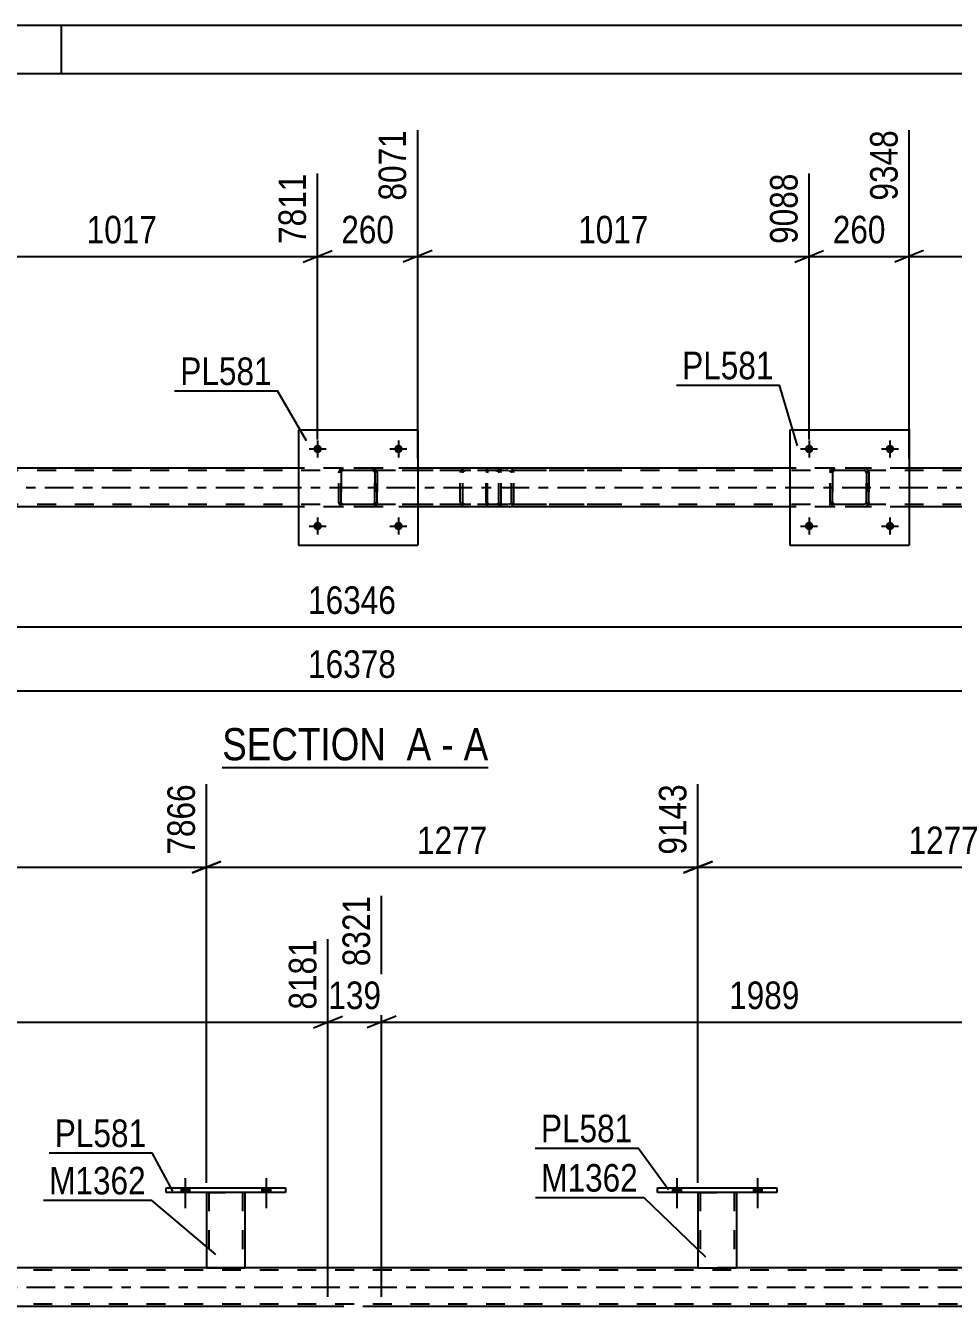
# Model space of a CAD drawing. Header units: millimetres. Extents: x 0 to 841, y 0 to 594.
# Drawn here: x 417.3 to 513.7, y 461 to 594 of the extents above; entities that cross this region are included whole.
import ezdxf

# ---------------------------------------------------------------- set-up
doc = ezdxf.new("R2010")
doc.units = ezdxf.units.MM
doc.linetypes.add('DXK_LINE_DOT2', pattern=[3.9198, 1.9599, -1.9599])
doc.linetypes.add('DXK_LINE_DOT3', pattern=[5.9187, 2.979, -0.9799, 0.9799, -0.9799])
doc.styles.add('Arial Narrow', font='ARIALN.TTF', dxfattribs={"height": 0.2})

# ---------------------------------------------------------------- blocks, each defined once
blk = doc.blocks.new('Unknown-318893565-1135')
at = {"color": 5, "linetype": 'Continuous'}
for p, q in [((841, 594), (0, 594)), ((421, 589), (421, 594)), ((836, 589), (5, 589))]:
    blk.add_line(p, q, dxfattribs=at)
blk = doc.blocks.new('Unknown-318893565-11 - 4767')
at = {"color": 6, "linetype": 'Continuous'}
blk.add_line((437.71, 516.95), (465.35, 516.95), dxfattribs=at)
at = {"color": 0, "linetype": 'Continuous'}
for points in [[(455.82, 517.7), (455.82, 521.2), (437.71, 521.2), (437.71, 517.7)], [(459.42, 517.7), (459.42, 521.2), (456.87, 521.2), (456.87, 517.7)], [(461.75, 517.7), (461.75, 521.2), (460.47, 521.2), (460.47, 517.7)], [(465.35, 517.7), (465.35, 521.2), (462.8, 521.2), (462.8, 517.7)]]:
    blk.add_wipeout(points, dxfattribs=at)
at = {"color": 7, "linetype": 'Continuous', "style": 'Arial Narrow'}
for s, p in [('SECTION ', (437.71, 517.7)), ('A', (456.87, 517.7)), ('A', (462.8, 517.7)), ('-', (460.47, 517.7))]:
    blk.add_text(s, height=3.34, dxfattribs=at).set_placement(p)
blk = doc.blocks.new('Bolt-318893565-4896 - 4767')
at = {"linetype": 'Continuous'}
for points in [[(448.06, 542.03, -1), (447.18, 542.03, -1)], [(456.46, 542.03, -1), (455.58, 542.03, -1)]]:
    blk.add_hatch(color=1, dxfattribs=at).paths.add_polyline_path(points)
at = {"color": 1, "linetype": 'Continuous'}
for p, q in [((447.62, 542.91), (447.62, 541.15)), ((456.02, 542.91), (456.02, 541.15)), ((446.74, 542.03), (448.5, 542.03)), ((455.14, 542.03), (456.9, 542.03))]:
    blk.add_line(p, q, dxfattribs=at)
blk = doc.blocks.new('Part-318893565-4787 - 4767')
at = {"color": 7, "linetype": 'DXK_LINE_DOT2'}
for p, q in [((466.19, 548.03), (451.2, 548.03)), ((466.19, 547.79), (451.2, 547.79)), ((462.48, 547.72), (462.44, 547.55)), ((462.44, 544.51), (462.44, 547.55)), ((462.48, 547.73), (462.48, 547.72)), ((462.7, 547.55), (462.72, 547.64)), ((462.7, 544.51), (462.7, 547.55)), ((462.72, 547.64), (462.77, 547.72)), ((462.95, 548.03), (462.76, 547.99)), ((462.77, 547.72), (462.86, 547.77)), ((462.86, 547.77), (462.95, 547.79)), ((466.38, 547.99), (466.19, 548.03)), ((466.19, 547.79), (466.29, 547.77)), ((466.29, 547.77), (466.37, 547.72)), ((466.37, 547.72), (466.43, 547.64)), ((466.43, 547.64), (466.44, 547.55)), ((466.44, 544.51), (466.44, 547.55)), ((466.66, 547.72), (466.66, 547.73)), ((466.7, 547.55), (466.66, 547.72)), ((466.7, 544.51), (466.7, 547.55)), ((466.19, 544.27), (451.2, 544.27)), ((462.44, 544.51), (462.46, 544.42)), ((462.46, 544.42), (462.48, 544.33)), ((462.72, 544.42), (462.7, 544.51)), ((462.77, 544.34), (462.72, 544.42)), ((462.76, 544.07), (462.95, 544.03)), ((462.86, 544.29), (462.77, 544.34)), ((462.95, 544.27), (462.86, 544.29)), ((466.29, 544.29), (466.19, 544.27)), ((466.19, 544.03), (466.38, 544.07)), ((466.37, 544.34), (466.29, 544.29)), ((466.43, 544.42), (466.37, 544.34)), ((466.44, 544.51), (466.43, 544.42)), ((466.66, 544.33), (466.68, 544.42)), ((466.68, 544.42), (466.7, 544.51)), ((466.19, 544.03), (451.2, 544.03))]:
    blk.add_line(p, q, dxfattribs=at)
for centre, start, end in [((462.93, 547.53), 110.7583, 155.68), ((466.21, 547.53), 24.32, 69.2417), ((462.93, 544.53), 204.32, 249.2417), ((466.21, 544.53), 290.7583, 335.68)]:
    blk.add_arc(centre, 0.496, start, end, dxfattribs=at)
blk = doc.blocks.new('Part-318893565-4800 - 4767')
at = {"color": 7, "linetype": 'DXK_LINE_DOT2'}
for p, q in [((465.17, 547.73), (465.15, 547.55)), ((465.15, 544.51), (465.15, 547.55)), ((465.23, 547.89), (465.17, 547.73)), ((465.32, 547.99), (465.23, 547.89)), ((465.29, 547.55), (465.3, 547.64)), ((465.29, 544.51), (465.29, 547.55)), ((465.3, 547.64), (465.33, 547.72)), ((465.42, 548.03), (465.32, 547.99)), ((465.33, 547.72), (465.37, 547.77)), ((465.37, 547.77), (465.42, 547.79)), ((477.58, 548.03), (465.42, 548.03)), ((477.58, 547.79), (465.42, 547.79)), ((466.7, 547.79), (466.7, 548.03)), ((467.71, 547.99), (467.52, 548.03)), ((467.52, 547.79), (467.61, 547.77)), ((467.61, 547.77), (467.69, 547.72)), ((467.69, 547.72), (467.75, 547.64)), ((467.75, 547.64), (467.77, 547.55)), ((467.77, 544.51), (467.77, 547.55)), ((467.98, 547.72), (467.98, 547.73)), ((468.02, 547.55), (467.98, 547.72)), ((468.02, 544.51), (468.02, 547.55)), ((465.15, 544.51), (465.17, 544.33)), ((465.17, 544.33), (465.23, 544.17)), ((465.23, 544.17), (465.32, 544.07)), ((465.3, 544.42), (465.29, 544.51)), ((465.33, 544.34), (465.3, 544.42)), ((465.32, 544.07), (465.42, 544.03)), ((465.37, 544.29), (465.33, 544.34)), ((465.42, 544.27), (465.37, 544.29)), ((477.58, 544.27), (465.42, 544.27)), ((466.7, 544.03), (466.7, 544.27)), ((467.61, 544.29), (467.52, 544.27)), ((467.52, 544.03), (467.71, 544.07)), ((467.69, 544.34), (467.61, 544.29)), ((467.75, 544.42), (467.69, 544.34)), ((467.77, 544.51), (467.75, 544.42)), ((467.98, 544.33), (468, 544.42)), ((468, 544.42), (468.02, 544.51)), ((477.58, 544.03), (465.42, 544.03))]:
    blk.add_line(p, q, dxfattribs=at)
for centre, start, end in [((467.53, 547.53), 23.8494, 68.8059), ((467.53, 544.52), 291.1941, 336.1506)]:
    blk.add_arc(centre, 0.492, start, end, dxfattribs=at)
blk = doc.blocks.new('Part-318893565-4822 - 4767')
at = {"color": 7, "linetype": 'DXK_LINE_DOT2'}
for p, q in [((449.82, 547.55), (449.86, 547.73)), ((449.86, 547.73), (449.82, 547.55)), ((449.82, 544.51), (449.82, 547.55)), ((449.82, 547.55), (449.82, 547.55)), ((449.82, 544.51), (449.82, 547.55)), ((450.06, 547.55), (450.08, 547.64)), ((450.08, 547.64), (450.06, 547.55)), ((450.06, 544.51), (450.06, 547.55)), ((450.06, 547.55), (450.06, 547.55)), ((450.06, 547.55), (450.06, 544.51)), ((450.08, 547.64), (450.13, 547.72)), ((450.13, 547.72), (450.08, 547.64)), ((450.12, 547.99), (450.3, 548.03)), ((450.3, 548.03), (450.12, 547.99)), ((450.21, 547.77), (450.13, 547.72)), ((450.3, 547.79), (450.21, 547.77)), ((453.34, 548.03), (450.3, 548.03)), ((453.34, 547.79), (450.3, 547.79)), ((453.34, 548.03), (453.52, 547.99)), ((453.52, 547.99), (453.34, 548.03)), ((453.43, 547.77), (453.34, 547.79)), ((453.43, 547.77), (453.51, 547.72)), ((453.51, 547.72), (453.56, 547.64)), ((453.56, 547.64), (453.51, 547.72)), ((453.56, 547.64), (453.58, 547.55)), ((453.58, 547.55), (453.56, 547.64)), ((453.58, 544.51), (453.58, 547.55)), ((453.58, 547.55), (453.58, 547.55)), ((453.58, 547.55), (453.58, 544.51)), ((453.78, 547.73), (453.82, 547.55)), ((453.82, 547.55), (453.78, 547.73)), ((453.82, 544.51), (453.82, 547.55)), ((453.82, 547.55), (453.82, 547.55)), ((453.82, 547.55), (453.82, 544.51)), ((449.82, 544.51), (449.82, 544.51)), ((449.86, 544.32), (449.82, 544.51)), ((449.82, 544.51), (449.86, 544.32)), ((450.06, 544.51), (450.06, 544.51)), ((450.08, 544.42), (450.06, 544.51)), ((450.06, 544.51), (450.08, 544.42)), ((450.13, 544.34), (450.08, 544.42)), ((450.08, 544.42), (450.13, 544.34)), ((450.3, 544.03), (450.12, 544.06)), ((450.12, 544.06), (450.3, 544.03)), ((450.21, 544.29), (450.13, 544.34)), ((450.3, 544.27), (450.21, 544.29)), ((453.34, 544.27), (450.3, 544.27)), ((453.43, 544.29), (453.34, 544.27)), ((453.52, 544.06), (453.34, 544.03)), ((453.34, 544.03), (453.52, 544.06)), ((453.51, 544.34), (453.43, 544.29)), ((453.56, 544.42), (453.51, 544.34)), ((453.51, 544.34), (453.56, 544.42)), ((453.58, 544.51), (453.56, 544.42)), ((453.56, 544.42), (453.58, 544.51)), ((453.58, 544.51), (453.58, 544.51)), ((453.82, 544.51), (453.78, 544.32)), ((453.78, 544.32), (453.82, 544.51)), ((453.82, 544.51), (453.82, 544.51)), ((453.34, 544.03), (450.3, 544.03))]:
    blk.add_line(p, q, dxfattribs=at)
at = {"color": 7, "linetype": 'DXK_LINE_DOT3'}
blk.add_line((451.82, 546.03), (451.82, 546.03), dxfattribs=at)
at = {"color": 7, "linetype": 'DXK_LINE_DOT2'}
for centre, start, end in [((450.3, 547.55), 112.5, 157.5), ((450.3, 547.55), 112.5, 157.5), ((453.34, 547.55), 22.5, 67.5), ((453.34, 547.55), 22.5, 67.5), ((450.3, 544.51), 202.5, 247.5), ((450.3, 544.51), 202.5, 247.5), ((453.34, 544.51), 292.5, 337.5), ((453.34, 544.51), 292.5, 337.5)]:
    blk.add_arc(centre, 0.48, start, end, dxfattribs=at)
blk = doc.blocks.new('Part-318893565-4827 - 4767')
at = {"color": 2, "linetype": 'Continuous'}
for p, q in [((445.62, 552.03), (445.62, 540.03)), ((445.62, 552.03), (458.02, 552.03)), ((458.02, 552.03), (458.02, 540.03)), ((445.62, 540.03), (458.02, 540.03))]:
    blk.add_line(p, q, dxfattribs=at)
blk = doc.blocks.new('Part-318893565-4828 - 4767')
at = {"color": 7, "linetype": 'DXK_LINE_DOT2'}
for p, q in [((500.9, 547.55), (500.94, 547.73)), ((500.94, 547.73), (500.9, 547.55)), ((500.9, 544.51), (500.9, 547.55)), ((500.9, 547.55), (500.9, 547.55)), ((500.9, 544.51), (500.9, 547.55)), ((501.14, 547.55), (501.16, 547.64)), ((501.16, 547.64), (501.14, 547.55)), ((501.14, 544.51), (501.14, 547.55)), ((501.14, 547.55), (501.14, 547.55)), ((501.14, 547.55), (501.14, 544.51)), ((501.16, 547.64), (501.21, 547.72)), ((501.21, 547.72), (501.16, 547.64)), ((501.2, 547.99), (501.38, 548.03)), ((501.38, 548.03), (501.2, 547.99)), ((501.29, 547.77), (501.21, 547.72)), ((501.38, 547.79), (501.29, 547.77)), ((504.42, 548.03), (501.38, 548.03)), ((504.42, 547.79), (501.38, 547.79)), ((504.42, 548.03), (504.6, 547.99)), ((504.6, 547.99), (504.42, 548.03)), ((504.51, 547.77), (504.42, 547.79)), ((504.51, 547.77), (504.59, 547.72)), ((504.59, 547.72), (504.64, 547.64)), ((504.64, 547.64), (504.59, 547.72)), ((504.64, 547.64), (504.66, 547.55)), ((504.66, 547.55), (504.64, 547.64)), ((504.66, 544.51), (504.66, 547.55)), ((504.66, 547.55), (504.66, 547.55)), ((504.66, 547.55), (504.66, 544.51)), ((504.86, 547.73), (504.9, 547.55)), ((504.9, 547.55), (504.86, 547.73)), ((504.9, 544.51), (504.9, 547.55)), ((504.9, 547.55), (504.9, 547.55)), ((504.9, 547.55), (504.9, 544.51)), ((500.9, 544.51), (500.9, 544.51)), ((500.94, 544.32), (500.9, 544.51)), ((500.9, 544.51), (500.94, 544.32)), ((501.14, 544.51), (501.14, 544.51)), ((501.16, 544.42), (501.14, 544.51)), ((501.14, 544.51), (501.16, 544.42)), ((501.21, 544.34), (501.16, 544.42)), ((501.16, 544.42), (501.21, 544.34)), ((501.38, 544.03), (501.2, 544.06)), ((501.2, 544.06), (501.38, 544.03)), ((501.29, 544.29), (501.21, 544.34)), ((501.38, 544.27), (501.29, 544.29)), ((504.42, 544.27), (501.38, 544.27)), ((504.51, 544.29), (504.42, 544.27)), ((504.6, 544.06), (504.42, 544.03)), ((504.42, 544.03), (504.6, 544.06)), ((504.59, 544.34), (504.51, 544.29)), ((504.64, 544.42), (504.59, 544.34)), ((504.59, 544.34), (504.64, 544.42)), ((504.66, 544.51), (504.64, 544.42)), ((504.64, 544.42), (504.66, 544.51)), ((504.66, 544.51), (504.66, 544.51)), ((504.9, 544.51), (504.86, 544.32)), ((504.86, 544.32), (504.9, 544.51)), ((504.9, 544.51), (504.9, 544.51)), ((504.42, 544.03), (501.38, 544.03))]:
    blk.add_line(p, q, dxfattribs=at)
at = {"color": 7, "linetype": 'DXK_LINE_DOT3'}
blk.add_line((502.9, 546.03), (502.9, 546.03), dxfattribs=at)
at = {"color": 7, "linetype": 'DXK_LINE_DOT2'}
for centre, start, end in [((501.38, 547.55), 112.5, 157.5), ((501.38, 547.55), 112.5, 157.5), ((504.42, 547.55), 22.5, 67.5), ((504.42, 547.55), 22.5, 67.5), ((501.38, 544.51), 202.5, 247.5), ((501.38, 544.51), 202.5, 247.5), ((504.42, 544.51), 292.5, 337.5), ((504.42, 544.51), 292.5, 337.5)]:
    blk.add_arc(centre, 0.48, start, end, dxfattribs=at)
blk = doc.blocks.new('Part-318893565-4833 - 4767')
at = {"color": 2, "linetype": 'Continuous'}
for p, q in [((496.7, 552.03), (496.7, 540.03)), ((496.7, 552.03), (509.1, 552.03)), ((509.1, 552.03), (509.1, 540.03)), ((496.7, 540.03), (509.1, 540.03))]:
    blk.add_line(p, q, dxfattribs=at)
blk = doc.blocks.new('Bolt-318893565-4898 - 4767')
at = {"linetype": 'Continuous'}
for points in [[(499.14, 542.03, -1), (498.26, 542.03, -1)], [(507.54, 542.03, -1), (506.66, 542.03, -1)]]:
    blk.add_hatch(color=1, dxfattribs=at).paths.add_polyline_path(points)
at = {"color": 1, "linetype": 'Continuous'}
for p, q in [((498.7, 542.91), (498.7, 541.15)), ((507.1, 542.91), (507.1, 541.15)), ((497.82, 542.03), (499.58, 542.03)), ((506.22, 542.03), (507.98, 542.03))]:
    blk.add_line(p, q, dxfattribs=at)
blk = doc.blocks.new('Bolt-318893565-4897 - 4767')
at = {"linetype": 'Continuous'}
for points in [[(448.06, 550.03, -1), (447.18, 550.03, -1)], [(456.46, 550.03, -1), (455.58, 550.03, -1)]]:
    blk.add_hatch(color=1, dxfattribs=at).paths.add_polyline_path(points)
at = {"color": 1, "linetype": 'Continuous'}
for p, q in [((447.62, 550.91), (447.62, 549.15)), ((456.02, 550.91), (456.02, 549.15)), ((446.74, 550.03), (448.5, 550.03)), ((455.14, 550.03), (456.9, 550.03))]:
    blk.add_line(p, q, dxfattribs=at)
blk = doc.blocks.new('Bolt-318893565-4899 - 4767')
at = {"linetype": 'Continuous'}
for points in [[(499.14, 550.03, -1), (498.26, 550.03, -1)], [(507.54, 550.03, -1), (506.66, 550.03, -1)]]:
    blk.add_hatch(color=1, dxfattribs=at).paths.add_polyline_path(points)
at = {"color": 1, "linetype": 'Continuous'}
for p, q in [((498.7, 550.91), (498.7, 549.15)), ((507.1, 550.91), (507.1, 549.15)), ((497.82, 550.03), (499.58, 550.03)), ((506.22, 550.03), (507.98, 550.03))]:
    blk.add_line(p, q, dxfattribs=at)
blk = doc.blocks.new('Part-318893565-4945 - 4767')
at = {"color": 7, "linetype": 'DXK_LINE_DOT2'}
for p, q in [((730.1, 547.79), (135.18, 547.79)), ((458.02, 548.03), (445.62, 548.03)), ((509.1, 548.03), (496.7, 548.03)), ((730.1, 544.27), (135.18, 544.27)), ((458.02, 544.03), (445.62, 544.03)), ((509.1, 544.03), (496.7, 544.03))]:
    blk.add_line(p, q, dxfattribs=at)
at = {"color": 2, "linetype": 'Continuous'}
for p, q in [((445.62, 548.03), (406.94, 548.03)), ((496.7, 548.03), (458.02, 548.03)), ((547.78, 548.03), (509.1, 548.03)), ((445.62, 544.03), (406.94, 544.03)), ((496.7, 544.03), (458.02, 544.03)), ((547.78, 544.03), (509.1, 544.03))]:
    blk.add_line(p, q, dxfattribs=at)
at = {"color": 7, "linetype": 'DXK_LINE_DOT3'}
blk.add_line((135.18, 546.03), (730.1, 546.03), dxfattribs=at)
blk = doc.blocks.new('Part-318893565-3314 - 3250')
at = {"color": 2, "linetype": 'Continuous'}
for p, q in [((436.07, 472.82), (436.07, 464.98)), ((440.07, 472.82), (440.07, 464.98)), ((436.07, 464.98), (440.07, 464.98))]:
    blk.add_line(p, q, dxfattribs=at)
at = {"color": 7, "linetype": 'DXK_LINE_DOT2'}
for p, q in [((436.07, 472.82), (440.07, 472.82)), ((436.07, 472.82), (436.07, 472.82)), ((436.07, 472.82), (436.07, 472.82)), ((436.31, 472.82), (436.31, 464.98)), ((439.83, 472.82), (439.83, 464.98)), ((440.07, 472.82), (440.07, 472.82)), ((440.07, 472.82), (440.07, 472.82)), ((439.77, 464.98), (439.81, 464.98)), ((439.77, 464.98), (439.81, 464.98)), ((439.81, 464.98), (439.83, 464.98)), ((439.81, 464.98), (439.83, 464.98))]:
    blk.add_line(p, q, dxfattribs=at)
blk = doc.blocks.new('Part-318893565-3339 - 3250')
at = {"color": 2, "linetype": 'Continuous'}
for p, q in [((431.87, 473.3), (444.27, 473.3)), ((431.87, 472.82), (431.87, 473.3)), ((444.27, 472.82), (431.87, 472.82)), ((444.27, 473.3), (444.27, 472.82))]:
    blk.add_line(p, q, dxfattribs=at)
blk = doc.blocks.new('Part-318893565-3344 - 3250')
at = {"color": 2, "linetype": 'Continuous'}
for p, q in [((487.15, 472.82), (487.15, 464.98)), ((491.15, 472.82), (491.15, 464.98)), ((487.15, 464.98), (491.15, 464.98))]:
    blk.add_line(p, q, dxfattribs=at)
at = {"color": 7, "linetype": 'DXK_LINE_DOT2'}
for p, q in [((487.15, 472.82), (491.15, 472.82)), ((487.15, 472.82), (487.15, 472.82)), ((487.15, 472.82), (487.15, 472.82)), ((487.39, 472.82), (487.39, 464.98)), ((490.91, 472.82), (490.91, 464.98)), ((491.15, 472.82), (491.15, 472.82)), ((491.15, 472.82), (491.15, 472.82)), ((490.85, 464.98), (490.89, 464.98)), ((490.85, 464.98), (490.89, 464.98)), ((490.89, 464.98), (490.91, 464.98)), ((490.89, 464.98), (490.91, 464.98))]:
    blk.add_line(p, q, dxfattribs=at)
blk = doc.blocks.new('Part-318893565-3349 - 3250')
at = {"color": 2, "linetype": 'Continuous'}
for p, q in [((482.95, 473.3), (495.35, 473.3)), ((482.95, 472.82), (482.95, 473.3)), ((495.35, 472.82), (482.95, 472.82)), ((495.35, 473.3), (495.35, 472.82))]:
    blk.add_line(p, q, dxfattribs=at)
blk = doc.blocks.new('Bolt-318893565-3466 - 3250')
at = {"linetype": 'Continuous'}
for points in [[(484.51, 472.82), (485.39, 472.82), (485.39, 473.3), (484.51, 473.3)], [(492.91, 472.82), (493.79, 472.82), (493.79, 473.3), (492.91, 473.3)]]:
    blk.add_hatch(color=1, dxfattribs=at).paths.add_polyline_path(points)
at = {"color": 1, "linetype": 'Continuous'}
for p, q in [((484.95, 474.3), (484.95, 471.18)), ((493.35, 474.3), (493.35, 471.18)), ((484.51, 473.3), (484.51, 472.82)), ((485.39, 473.3), (485.39, 472.82)), ((492.91, 473.3), (492.91, 472.82)), ((493.79, 473.3), (493.79, 472.82))]:
    blk.add_line(p, q, dxfattribs=at)
blk = doc.blocks.new('Bolt-318893565-3467 - 3250')
at = {"linetype": 'Continuous'}
for points in [[(484.51, 472.82), (485.39, 472.82), (485.39, 473.3), (484.51, 473.3)], [(492.91, 472.82), (493.79, 472.82), (493.79, 473.3), (492.91, 473.3)]]:
    blk.add_hatch(color=1, dxfattribs=at).paths.add_polyline_path(points)
at = {"color": 1, "linetype": 'Continuous'}
for p, q in [((484.95, 474.3), (484.95, 471.18)), ((493.35, 474.3), (493.35, 471.18)), ((484.51, 473.3), (484.51, 472.82)), ((485.39, 473.3), (485.39, 472.82)), ((492.91, 473.3), (492.91, 472.82)), ((493.79, 473.3), (493.79, 472.82))]:
    blk.add_line(p, q, dxfattribs=at)
blk = doc.blocks.new('Bolt-318893565-3492 - 3250')
at = {"linetype": 'Continuous'}
for points in [[(433.43, 472.82), (434.31, 472.82), (434.31, 473.3), (433.43, 473.3)], [(441.83, 472.82), (442.71, 472.82), (442.71, 473.3), (441.83, 473.3)]]:
    blk.add_hatch(color=1, dxfattribs=at).paths.add_polyline_path(points)
at = {"color": 1, "linetype": 'Continuous'}
for p, q in [((433.87, 474.3), (433.87, 471.18)), ((442.27, 474.3), (442.27, 471.18)), ((433.43, 473.3), (433.43, 472.82)), ((434.31, 473.3), (434.31, 472.82)), ((441.83, 473.3), (441.83, 472.82)), ((442.71, 473.3), (442.71, 472.82))]:
    blk.add_line(p, q, dxfattribs=at)
blk = doc.blocks.new('Bolt-318893565-3493 - 3250')
at = {"linetype": 'Continuous'}
for points in [[(433.43, 472.82), (434.31, 472.82), (434.31, 473.3), (433.43, 473.3)], [(441.83, 472.82), (442.71, 472.82), (442.71, 473.3), (441.83, 473.3)]]:
    blk.add_hatch(color=1, dxfattribs=at).paths.add_polyline_path(points)
at = {"color": 1, "linetype": 'Continuous'}
for p, q in [((433.87, 474.3), (433.87, 471.18)), ((442.27, 474.3), (442.27, 471.18)), ((433.43, 473.3), (433.43, 472.82)), ((434.31, 473.3), (434.31, 472.82)), ((441.83, 473.3), (441.83, 472.82)), ((442.71, 473.3), (442.71, 472.82))]:
    blk.add_line(p, q, dxfattribs=at)
blk = doc.blocks.new('Part-318893565-3659 - 3250')
at = {"color": 2, "linetype": 'Continuous'}
for p, q in [((487.15, 464.98), (121.43, 464.98)), ((538.23, 464.98), (491.15, 464.98)), ((448.69, 460.98), (369.13, 460.98)), ((533.83, 460.98), (454.27, 460.98))]:
    blk.add_line(p, q, dxfattribs=at)
at = {"color": 7, "linetype": 'DXK_LINE_DOT2'}
for p, q in [((717.95, 464.74), (121.43, 464.74)), ((491.15, 464.98), (487.15, 464.98)), ((717.95, 461.22), (121.43, 461.22)), ((454.27, 460.98), (448.69, 460.98))]:
    blk.add_line(p, q, dxfattribs=at)
at = {"color": 7, "linetype": 'DXK_LINE_DOT3'}
blk.add_line((121.43, 462.98), (717.95, 462.98), dxfattribs=at)
blk = doc.blocks.new('StraightDimension-318893565-5009 - 4767')
at = {"color": 7, "linetype": 'Continuous'}
blk.add_line((135.18, 531.55), (767.22, 531.55), dxfattribs=at)
at = {"color": 0}
blk.add_wipeout([(456.37, 532.3), (456.37, 536.5), (446.03, 536.5), (446.03, 532.3)], dxfattribs=at)
at = {"color": 3, "style": 'Arial Narrow'}
blk.add_text('16346', height=2.863, dxfattribs=at).set_placement((446.63, 532.9))
blk = doc.blocks.new('StraightDimension-318893565-5265 - 4767')
at = {"color": 7, "linetype": 'Continuous'}
for p, q in [((509.1, 549.03), (509.1, 583.14)), ((549.78, 551.03), (549.78, 580.47)), ((510.6, 570.63), (507.6, 569.43)), ((509.1, 570.03), (549.78, 570.03)), ((548.28, 569.43), (551.28, 570.63))]:
    blk.add_line(p, q, dxfattribs=at)
at = {"color": 0}
blk.add_wipeout([(533.7, 570.78), (533.7, 574.98), (525.18, 574.98), (525.18, 570.78)], dxfattribs=at)
at = {"color": 3, "style": 'Arial Narrow'}
blk.add_text('1017', height=2.863, dxfattribs=at).set_placement((525.78, 571.38))
at = {"color": 0, "linetype": 'Continuous'}
blk.add_wipeout([(549.18, 581.07), (544.98, 581.07), (544.98, 570.73), (549.18, 570.73)], dxfattribs=at)
at = {"color": 3, "linetype": 'Continuous', "style": 'Arial Narrow'}
blk.add_text('10365', height=2.863, rotation=90.0002, dxfattribs=at).set_placement((548.58, 571.33))
blk = doc.blocks.new('StraightDimension-318893565-5285 - 4767')
at = {"color": 7, "linetype": 'Continuous'}
for p, q in [((509.1, 549.03), (509.1, 583.14)), ((498.7, 551.03), (498.7, 578.64)), ((497.2, 569.43), (500.2, 570.63)), ((498.7, 570.03), (509.1, 570.03)), ((510.6, 570.63), (507.6, 569.43))]:
    blk.add_line(p, q, dxfattribs=at)
at = {"color": 0}
blk.add_wipeout([(507.24, 570.78), (507.24, 574.98), (500.56, 574.98), (500.56, 570.78)], dxfattribs=at)
at = {"color": 3, "style": 'Arial Narrow'}
blk.add_text('260', height=2.863, dxfattribs=at).set_placement((501.16, 571.38))
at = {"color": 0, "linetype": 'Continuous'}
blk.add_wipeout([(508.5, 583.74), (504.3, 583.74), (504.3, 575.23), (508.5, 575.23)], dxfattribs=at)
at = {"color": 3, "linetype": 'Continuous', "style": 'Arial Narrow'}
blk.add_text('9348', height=2.863, rotation=90.0002, dxfattribs=at).set_placement((507.9, 575.83))
blk = doc.blocks.new('StraightDimension-318893565-5305 - 4767')
at = {"color": 7, "linetype": 'Continuous'}
for p, q in [((458.02, 549.03), (458.02, 583.14)), ((498.7, 551.03), (498.7, 578.64)), ((459.52, 570.63), (456.52, 569.43)), ((458.02, 570.03), (498.7, 570.03)), ((497.2, 569.43), (500.2, 570.63))]:
    blk.add_line(p, q, dxfattribs=at)
at = {"color": 0}
blk.add_wipeout([(482.62, 570.78), (482.62, 574.98), (474.1, 574.98), (474.1, 570.78)], dxfattribs=at)
at = {"color": 3, "style": 'Arial Narrow'}
blk.add_text('1017', height=2.863, dxfattribs=at).set_placement((474.7, 571.38))
at = {"color": 0, "linetype": 'Continuous'}
blk.add_wipeout([(498.1, 579.24), (493.9, 579.24), (493.9, 570.73), (498.1, 570.73)], dxfattribs=at)
at = {"color": 3, "linetype": 'Continuous', "style": 'Arial Narrow'}
blk.add_text('9088', height=2.863, rotation=90.0002, dxfattribs=at).set_placement((497.5, 571.33))
blk = doc.blocks.new('StraightDimension-318893565-5325 - 4767')
at = {"color": 7, "linetype": 'Continuous'}
for p, q in [((458.02, 549.03), (458.02, 583.14)), ((447.62, 551.03), (447.62, 578.64)), ((446.12, 569.43), (449.12, 570.63)), ((447.62, 570.03), (458.02, 570.03)), ((459.52, 570.63), (456.52, 569.43))]:
    blk.add_line(p, q, dxfattribs=at)
at = {"color": 0}
blk.add_wipeout([(456.16, 570.78), (456.16, 574.98), (449.48, 574.98), (449.48, 570.78)], dxfattribs=at)
at = {"color": 3, "style": 'Arial Narrow'}
blk.add_text('260', height=2.863, dxfattribs=at).set_placement((450.08, 571.38))
at = {"color": 0, "linetype": 'Continuous'}
blk.add_wipeout([(457.42, 583.74), (453.22, 583.74), (453.22, 575.23), (457.42, 575.23)], dxfattribs=at)
at = {"color": 3, "linetype": 'Continuous', "style": 'Arial Narrow'}
blk.add_text('8071', height=2.863, rotation=90.0002, dxfattribs=at).set_placement((456.82, 575.83))
blk = doc.blocks.new('StraightDimension-318893565-5345 - 4767')
at = {"color": 7, "linetype": 'Continuous'}
for p, q in [((406.94, 549.03), (406.94, 583.14)), ((447.62, 551.03), (447.62, 578.64)), ((408.44, 570.63), (405.44, 569.43)), ((406.94, 570.03), (447.62, 570.03)), ((446.12, 569.43), (449.12, 570.63))]:
    blk.add_line(p, q, dxfattribs=at)
at = {"color": 0}
blk.add_wipeout([(431.54, 570.78), (431.54, 574.98), (423.02, 574.98), (423.02, 570.78)], dxfattribs=at)
at = {"color": 3, "style": 'Arial Narrow'}
blk.add_text('1017', height=2.863, dxfattribs=at).set_placement((423.62, 571.38))
at = {"color": 0, "linetype": 'Continuous'}
blk.add_wipeout([(447.02, 579.24), (442.82, 579.24), (442.82, 570.73), (447.02, 570.73)], dxfattribs=at)
at = {"color": 3, "linetype": 'Continuous', "style": 'Arial Narrow'}
blk.add_text('7811', height=2.863, rotation=90.0002, dxfattribs=at).set_placement((446.42, 571.33))
blk = doc.blocks.new('StraightDimension-318893565-5585 - 4767')
at = {"color": 7, "linetype": 'Continuous'}
blk.add_line((134.54, 524.91), (767.86, 524.91), dxfattribs=at)
at = {"color": 0}
blk.add_wipeout([(456.37, 525.66), (456.37, 529.86), (446.03, 529.86), (446.03, 525.66)], dxfattribs=at)
at = {"color": 3, "style": 'Arial Narrow'}
blk.add_text('16378', height=2.863, dxfattribs=at).set_placement((446.63, 526.26))
blk = doc.blocks.new('StraightDimension-318893565-10690 - 3250')
at = {"color": 7, "linetype": 'Continuous'}
for p, q in [((454.27, 461.98), (454.27, 503.62)), ((533.83, 461.98), (533.83, 500.95)), ((455.77, 491.11), (452.77, 489.91)), ((532.33, 489.91), (535.33, 491.11)), ((454.27, 490.51), (533.83, 490.51))]:
    blk.add_line(p, q, dxfattribs=at)
at = {"color": 0}
blk.add_wipeout([(498.31, 491.26), (498.31, 495.46), (489.79, 495.46), (489.79, 491.26)], dxfattribs=at)
at = {"color": 3, "style": 'Arial Narrow'}
blk.add_text('1989', height=2.863, dxfattribs=at).set_placement((490.39, 491.86))
at = {"color": 0, "linetype": 'Continuous'}
blk.add_wipeout([(533.23, 501.55), (529.03, 501.55), (529.03, 491.21), (533.23, 491.21)], dxfattribs=at)
at = {"color": 3, "linetype": 'Continuous', "style": 'Arial Narrow'}
blk.add_text('10310', height=2.863, rotation=90.0002, dxfattribs=at).set_placement((532.63, 491.81))
blk = doc.blocks.new('StraightDimension-318893565-4421 - 3250')
at = {"color": 7, "linetype": 'Continuous'}
for p, q in [((436.07, 473.82), (436.07, 515.21)), ((487.15, 473.82), (487.15, 515.21)), ((437.57, 507.2), (434.57, 506)), ((485.65, 506), (488.65, 507.2)), ((436.07, 506.6), (487.15, 506.6))]:
    blk.add_line(p, q, dxfattribs=at)
at = {"color": 0}
blk.add_wipeout([(465.87, 507.35), (465.87, 511.55), (457.35, 511.55), (457.35, 507.35)], dxfattribs=at)
at = {"color": 3, "style": 'Arial Narrow'}
blk.add_text('1277', height=2.863, dxfattribs=at).set_placement((457.95, 507.95))
at = {"color": 0, "linetype": 'Continuous'}
blk.add_wipeout([(486.55, 515.81), (482.35, 515.81), (482.35, 507.3), (486.55, 507.3)], dxfattribs=at)
at = {"color": 3, "linetype": 'Continuous', "style": 'Arial Narrow'}
blk.add_text('9143', height=2.863, rotation=90.0002, dxfattribs=at).set_placement((485.95, 507.9))
blk = doc.blocks.new('StraightDimension-318893565-4411 - 3250')
at = {"color": 7, "linetype": 'Continuous'}
for p, q in [((538.23, 473.82), (538.23, 517.04)), ((487.15, 473.82), (487.15, 515.21)), ((488.65, 507.2), (485.65, 506)), ((536.73, 506), (539.73, 507.2)), ((487.15, 506.6), (538.23, 506.6))]:
    blk.add_line(p, q, dxfattribs=at)
at = {"color": 0}
blk.add_wipeout([(516.95, 507.35), (516.95, 511.55), (508.43, 511.55), (508.43, 507.35)], dxfattribs=at)
at = {"color": 3, "style": 'Arial Narrow'}
blk.add_text('1277', height=2.863, dxfattribs=at).set_placement((509.03, 507.95))
at = {"color": 0, "linetype": 'Continuous'}
blk.add_wipeout([(537.63, 517.64), (533.43, 517.64), (533.43, 507.3), (537.63, 507.3)], dxfattribs=at)
at = {"color": 3, "linetype": 'Continuous', "style": 'Arial Narrow'}
blk.add_text('10420', height=2.863, rotation=90.0002, dxfattribs=at).set_placement((537.03, 507.9))
blk = doc.blocks.new('StraightDimension-318893565-4431 - 3250')
at = {"color": 7, "linetype": 'Continuous'}
for p, q in [((384.99, 473.82), (384.99, 515.21)), ((436.07, 473.82), (436.07, 515.21)), ((386.49, 507.2), (383.49, 506)), ((434.57, 506), (437.57, 507.2)), ((384.99, 506.6), (436.07, 506.6))]:
    blk.add_line(p, q, dxfattribs=at)
at = {"color": 0}
blk.add_wipeout([(414.79, 507.35), (414.79, 511.55), (406.27, 511.55), (406.27, 507.35)], dxfattribs=at)
at = {"color": 3, "style": 'Arial Narrow'}
blk.add_text('1277', height=2.863, dxfattribs=at).set_placement((406.87, 507.95))
at = {"color": 0, "linetype": 'Continuous'}
blk.add_wipeout([(435.47, 515.81), (431.27, 515.81), (431.27, 507.3), (435.47, 507.3)], dxfattribs=at)
at = {"color": 3, "linetype": 'Continuous', "style": 'Arial Narrow'}
blk.add_text('7866', height=2.863, rotation=90.0002, dxfattribs=at).set_placement((434.87, 507.9))
blk = doc.blocks.new('StraightDimension-318893565-10691 - 3250')
at = {"color": 7, "linetype": 'Continuous'}
for p, q in [((454.27, 461.98), (454.27, 503.62)), ((448.69, 461.98), (448.69, 499.12)), ((447.19, 489.91), (450.19, 491.11)), ((455.77, 491.11), (452.77, 489.91)), ((448.69, 490.51), (454.27, 490.51))]:
    blk.add_line(p, q, dxfattribs=at)
at = {"color": 0}
blk.add_wipeout([(454.82, 491.26), (454.82, 495.46), (448.14, 495.46), (448.14, 491.26)], dxfattribs=at)
at = {"color": 3, "style": 'Arial Narrow'}
blk.add_text('139', height=2.863, dxfattribs=at).set_placement((448.74, 491.86))
at = {"color": 0, "linetype": 'Continuous'}
blk.add_wipeout([(453.67, 504.22), (449.47, 504.22), (449.47, 495.71), (453.67, 495.71)], dxfattribs=at)
at = {"color": 3, "linetype": 'Continuous', "style": 'Arial Narrow'}
blk.add_text('8321', height=2.863, rotation=90.0002, dxfattribs=at).set_placement((453.07, 496.31))
blk = doc.blocks.new('StraightDimension-318893565-10692 - 3250')
at = {"color": 7, "linetype": 'Continuous'}
for p, q in [((369.13, 461.98), (369.13, 503.62)), ((448.69, 461.98), (448.69, 499.12)), ((370.63, 491.11), (367.63, 489.91)), ((447.19, 489.91), (450.19, 491.11)), ((369.13, 490.51), (448.69, 490.51))]:
    blk.add_line(p, q, dxfattribs=at)
at = {"color": 0}
blk.add_wipeout([(413.17, 491.26), (413.17, 495.46), (404.66, 495.46), (404.66, 491.26)], dxfattribs=at)
at = {"color": 3, "style": 'Arial Narrow'}
blk.add_text('1989', height=2.863, dxfattribs=at).set_placement((405.26, 491.86))
at = {"color": 0, "linetype": 'Continuous'}
blk.add_wipeout([(448.09, 499.72), (443.89, 499.72), (443.89, 491.21), (448.09, 491.21)], dxfattribs=at)
at = {"color": 3, "linetype": 'Continuous', "style": 'Arial Narrow'}
blk.add_text('8181', height=2.863, rotation=90.0002, dxfattribs=at).set_placement((447.49, 491.81))
blk = doc.blocks.new('Mark-318893565-4823 - 4767')
at = {"color": 0}
blk.add_wipeout([(442.85, 556.67), (442.85, 559.67), (433.35, 559.67), (433.35, 556.67)], dxfattribs=at)
blk.add_wipeout([(442.85, 556.67), (442.85, 559.67), (433.35, 559.67), (433.35, 556.67)], dxfattribs=at)
at = {"color": 30, "linetype": 'Continuous'}
for p in [(432.75, 556.07), (446.45, 550.88)]:
    blk.add_line(p, (443.45, 556.07), dxfattribs=at)
at = {"color": 3, "style": 'Arial Narrow'}
blk.add_text('PL581', height=2.863, dxfattribs=at).set_placement((433.35, 556.67))
blk = doc.blocks.new('Mark-318893565-4829 - 4767')
at = {"color": 0}
blk.add_wipeout([(495.01, 557.27), (495.01, 560.27), (485.51, 560.27), (485.51, 557.27)], dxfattribs=at)
blk.add_wipeout([(495.01, 557.27), (495.01, 560.27), (485.51, 560.27), (485.51, 557.27)], dxfattribs=at)
at = {"color": 30, "linetype": 'Continuous'}
for p in [(484.91, 556.67), (497.49, 550.35)]:
    blk.add_line(p, (495.61, 556.67), dxfattribs=at)
at = {"color": 3, "style": 'Arial Narrow'}
blk.add_text('PL581', height=2.863, dxfattribs=at).set_placement((485.51, 557.27))
blk = doc.blocks.new('Mark-318893565-3310 - 3250')
at = {"color": 0}
blk.add_wipeout([(429.77, 472.61), (429.77, 475.61), (419.72, 475.61), (419.72, 472.61)], dxfattribs=at)
blk.add_wipeout([(429.77, 472.61), (429.77, 475.61), (419.72, 475.61), (419.72, 472.61)], dxfattribs=at)
at = {"color": 30, "linetype": 'Continuous'}
for p in [(419.12, 472.01), (437.04, 466.36)]:
    blk.add_line(p, (430.37, 472.01), dxfattribs=at)
at = {"color": 3, "style": 'Arial Narrow'}
blk.add_text('M1362', height=2.863, dxfattribs=at).set_placement((419.72, 472.61))
blk = doc.blocks.new('Mark-318893565-3335 - 3250')
at = {"color": 0}
blk.add_wipeout([(429.82, 477.53), (429.82, 480.53), (420.31, 480.53), (420.31, 477.53)], dxfattribs=at)
blk.add_wipeout([(429.82, 477.53), (429.82, 480.53), (420.31, 480.53), (420.31, 477.53)], dxfattribs=at)
at = {"color": 30, "linetype": 'Continuous'}
for p in [(419.71, 476.93), (432.59, 472.95)]:
    blk.add_line(p, (430.42, 476.93), dxfattribs=at)
at = {"color": 3, "style": 'Arial Narrow'}
blk.add_text('PL581', height=2.863, dxfattribs=at).set_placement((420.31, 477.53))
blk = doc.blocks.new('Mark-318893565-3340 - 3250')
at = {"color": 0}
blk.add_wipeout([(480.91, 472.9), (480.91, 475.9), (470.86, 475.9), (470.86, 472.9)], dxfattribs=at)
blk.add_wipeout([(480.91, 472.9), (480.91, 475.9), (470.86, 475.9), (470.86, 472.9)], dxfattribs=at)
at = {"color": 30, "linetype": 'Continuous'}
for p in [(470.26, 472.3), (487.96, 466.09)]:
    blk.add_line(p, (481.51, 472.3), dxfattribs=at)
at = {"color": 3, "style": 'Arial Narrow'}
blk.add_text('M1362', height=2.863, dxfattribs=at).set_placement((470.86, 472.9))
blk = doc.blocks.new('Mark-318893565-3345 - 3250')
at = {"color": 0}
blk.add_wipeout([(480.33, 478.03), (480.33, 481.03), (470.83, 481.03), (470.83, 478.03)], dxfattribs=at)
blk.add_wipeout([(480.33, 478.03), (480.33, 481.03), (470.83, 481.03), (470.83, 478.03)], dxfattribs=at)
at = {"color": 30, "linetype": 'Continuous'}
for p in [(470.23, 477.43), (484.07, 473.09)]:
    blk.add_line(p, (480.93, 477.43), dxfattribs=at)
at = {"color": 3, "style": 'Arial Narrow'}
blk.add_text('PL581', height=2.863, dxfattribs=at).set_placement((470.83, 478.03))

msp = doc.modelspace()

# ---------------------------------------------------------------- block references
for name in ['Unknown-318893565-1135', 'Part-318893565-4827 - 4767', 'Part-318893565-4833 - 4767', 'Bolt-318893565-4897 - 4767', 'Bolt-318893565-4899 - 4767', 'Part-318893565-4945 - 4767', 'Part-318893565-4822 - 4767', 'Part-318893565-4787 - 4767', 'Part-318893565-4800 - 4767', 'Part-318893565-4828 - 4767', 'Bolt-318893565-4896 - 4767', 'Bolt-318893565-4898 - 4767', 'Bolt-318893565-3492 - 3250', 'Bolt-318893565-3493 - 3250', 'Bolt-318893565-3466 - 3250', 'Bolt-318893565-3467 - 3250', 'Part-318893565-3339 - 3250', 'Part-318893565-3314 - 3250', 'Part-318893565-3349 - 3250', 'Part-318893565-3344 - 3250', 'Part-318893565-3659 - 3250']:
    msp.add_blockref(name, (0, 0))

# ---------------------------------------------------------------- next in the draw order: block references
for name in ['StraightDimension-318893565-5265 - 4767', 'StraightDimension-318893565-5009 - 4767', 'Unknown-318893565-11 - 4767', 'StraightDimension-318893565-10690 - 3250']:
    msp.add_blockref(name, (0, 0))

# ---------------------------------------------------------------- next in the draw order: block references
for name in ['StraightDimension-318893565-5285 - 4767', 'StraightDimension-318893565-5585 - 4767', 'StraightDimension-318893565-4421 - 3250']:
    msp.add_blockref(name, (0, 0))

# ---------------------------------------------------------------- next in the draw order: block references
for name in ['StraightDimension-318893565-5305 - 4767', 'StraightDimension-318893565-4411 - 3250', 'StraightDimension-318893565-4431 - 3250', 'StraightDimension-318893565-10691 - 3250']:
    msp.add_blockref(name, (0, 0))

# ---------------------------------------------------------------- next in the draw order: block references
for name in ['StraightDimension-318893565-5325 - 4767', 'Mark-318893565-4829 - 4767', 'StraightDimension-318893565-10692 - 3250', 'Mark-318893565-3340 - 3250']:
    msp.add_blockref(name, (0, 0))

# ---------------------------------------------------------------- next in the draw order: block references
for name in ['StraightDimension-318893565-5345 - 4767', 'Mark-318893565-3345 - 3250', 'Mark-318893565-3310 - 3250']:
    msp.add_blockref(name, (0, 0))

# ---------------------------------------------------------------- next in the draw order: block references
for name in ['Mark-318893565-4823 - 4767', 'Mark-318893565-3335 - 3250']:
    msp.add_blockref(name, (0, 0))

doc.saveas('drawing.dxf')
